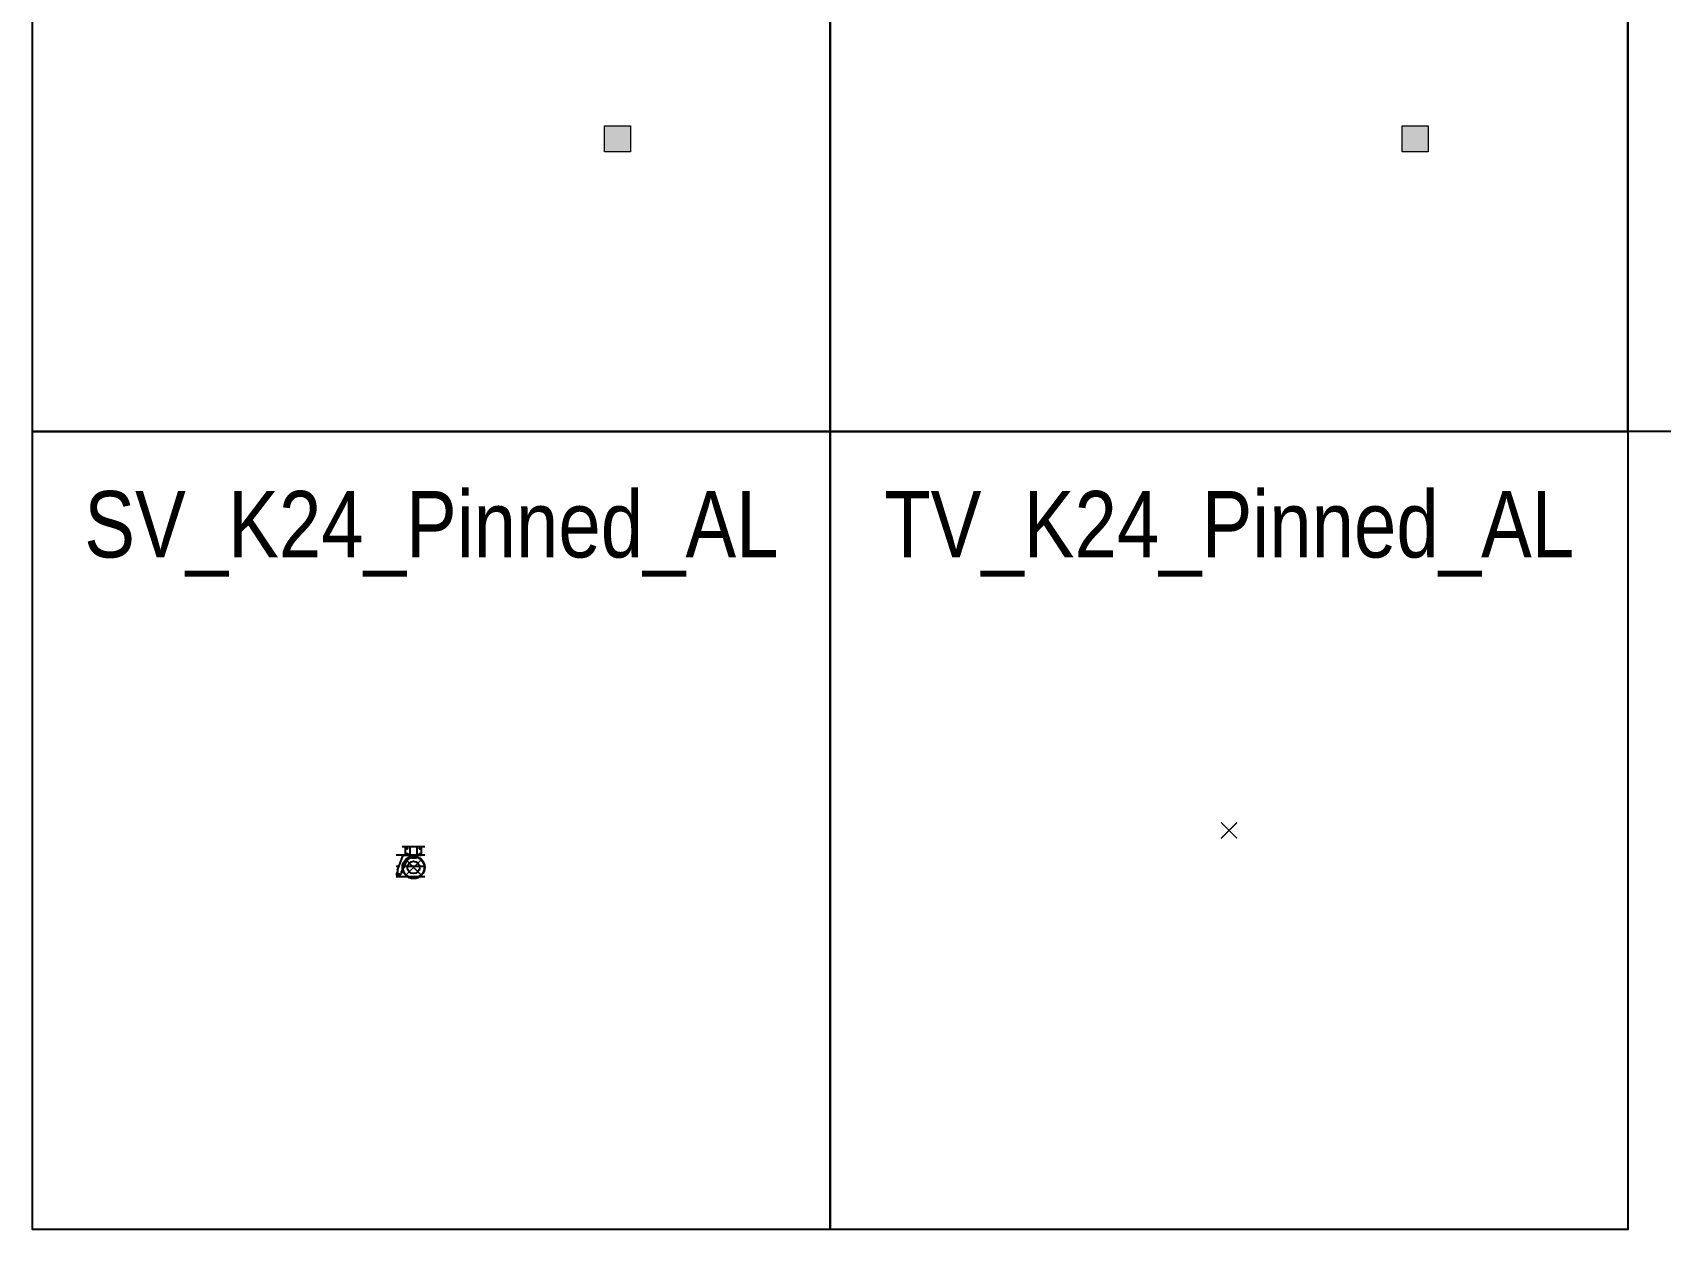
# Model space of a CAD drawing. Header units: millimetres. Extents: x -105000 to 105000, y -75000 to 15000.
# Drawn here: x -15000 to 46221, y -75000 to -30000 of the extents above; entities that cross this region are included whole.
import ezdxf

# ---------------------------------------------------------------- set-up
doc = ezdxf.new("R2010")
doc.units = ezdxf.units.MM
doc.set_wipeout_variables(frame=1)
doc.layers.get('Defpoints').update_dxf_attribs({"color": 210})
doc.layers.add('$0$2', color=2, linetype='Continuous')
doc.layers.add('SPMT-Group1', color=44, linetype='Continuous', lineweight=13)
doc.layers.add('SPMT-Group2', color=152, linetype='Continuous', lineweight=13)
doc.styles.add('Arial Narrow', font='ARIALN.TTF')

# ---------------------------------------------------------------- blocks, each defined once
blk = doc.blocks.new('SPMT-Bogie')
at = {"transparency": 33554559}
blk.add_hatch(color=256, dxfattribs=at).paths.add_polyline_path([(-490, -490), (-490, 490), (490, 490), (490, -490)], flags=0)
blk.add_lwpolyline([(-490, -490), (-490, 490), (490, 490), (490, -490)], close=True)
blk = doc.blocks.new('*U57')
at = {"layer": 'SPMT-Group1'}
blk.add_blockref('SPMT-Bogie', (0, 0), dxfattribs=at)
blk = doc.blocks.new('*U58')
at = {"color": 0, "linetype": 'ByBlock', "lineweight": -2, "transparency": 16777216}
blk.add_blockref('*U57', (0, 0), dxfattribs=at)
blk = doc.blocks.new('SARTD_GROUP_1_SQUARE')
at = {"rotation": 90}
blk.add_blockref('*U58', (0, 0), dxfattribs=at)
blk = doc.blocks.new('*U55')
at = {"layer": 'SPMT-Group2'}
blk.add_blockref('SPMT-Bogie', (0, 0), dxfattribs=at)
blk = doc.blocks.new('*U56')
at = {"color": 0, "linetype": 'ByBlock', "lineweight": -2, "transparency": 16777216}
blk.add_blockref('*U55', (0, 0), dxfattribs=at)
blk = doc.blocks.new('SARTD_GROUP_2_SQUARE')
at = {"rotation": 90}
blk.add_blockref('*U56', (0, 0), dxfattribs=at)
blk = doc.blocks.new('*U15')
at = {"layer": '$0$2'}
for p, q in [((-300, -320), (-300, 0)), ((-128, -320), (-128, 0)), ((128, -320), (128, 0)), ((300, -320), (300, 0)), ((-603, -884), (-390, -320)), ((-453, -955), (-251, -537)), ((-390, -320), (-300, -320)), ((-300, -320), (300, -320)), ((-71, -424), (112, -424)), ((-66, -424), (-66, -320)), ((112, -320), (112, -424)), ((-603, -884), (-603, -952)), ((-526, -1088), (-458, -1005)), ((-458, -1005), (-453, -955))]:
    blk.add_line(p, q, dxfattribs=at)
for centre, radius in [((-240, -70), 23), ((-240, -280), 23), ((240, -70), 23), ((240, -280), 23), ((-580, -1044), 40.5)]:
    blk.add_circle(centre, radius, dxfattribs=at)
for centre, radius, start, end in [((-71, -624), 200, 90, 154.14987), ((-580, -1044), 70, 125.6619, 321), ((-646, -952), 43, 305.6619, 0)]:
    blk.add_arc(centre, radius, start, end, dxfattribs=at)
blk = doc.blocks.new('$0$KAMAG K2400ST WHEEL SIDE 01')
at = {"layer": '$0$2'}
for radius in [400, 229]:
    blk.add_circle((0, 420), radius, dxfattribs=at)
at = {"color": 0}
blk.add_circle((0, 420), 420, dxfattribs=at)
blk = doc.blocks.new('*U12')
at = {"color": 0}
blk.add_blockref('$0$KAMAG K2400ST WHEEL SIDE 01', (0, 0), dxfattribs=at)
blk = doc.blocks.new('SV_K24_Pinned_Axle')
blk.add_wipeout([(150, 1044), (1000, 1044), (1000, -806), (160, -806)])
at = {"layer": '$0$2'}
blk.add_line((1000, 724), (-70, 724), dxfattribs=at)
at = {"color": 0}
blk.add_line((150, 1045), (1000, 1044), dxfattribs=at)
at = {"color": 8}
for p, q in [((-70, 314), (35, 314)), ((236, 314), (1000, 314)), ((1000, -86), (-70, -86))]:
    blk.add_line(p, q, dxfattribs=at)
at = {"color": 10, "const_width": 50}
for points in [[(279, 565), (881, -37)], [(279, -37), (881, 565)]]:
    blk.add_lwpolyline(points, dxfattribs=at)
at = {"color": 0}
for name, p in [('*U15', (580, 1044)), ('*U12', (580, -156))]:
    blk.add_blockref(name, p, dxfattribs=at)
blk = doc.blocks.new('TV_K24_Pinned_Axle')
at = {"color": 10, "const_width": 50}
for points in [[(-301, 301), (301, -301)], [(-301, -301), (301, 301)]]:
    blk.add_lwpolyline(points, dxfattribs=at)

msp = doc.modelspace()

# ---------------------------------------------------------------- linework, layer by layer
at = {"layer": 'Defpoints'}
for points in [[(-15000, -15000), (15000, -15000), (15000, -45000), (-15000, -45000)], [(15000, -15000), (45000, -15000), (45000, -45000), (15000, -45000)], [(45000, -15000), (75000, -15000), (75000, -45000), (45000, -45000)], [(15000, -45000), (45000, -45000), (45000, -75000), (15000, -75000)]]:
    msp.add_lwpolyline(points, close=True, dxfattribs=at)

# ---------------------------------------------------------------- block references
for name, p in [('SARTD_GROUP_1_SQUARE', (7000, -33993)), ('SARTD_GROUP_2_SQUARE', (37000, -33993)), ('TV_K24_Pinned_Axle', (30000, -60000)), ('SV_K24_Pinned_Axle', (-1250, -61652))]:
    msp.add_blockref(name, p)

# ---------------------------------------------------------------- texts
at = {"layer": 'Defpoints', "char_height": 2500, "attachment_point": 5, "style": 'Arial Narrow'}
for s, insert in [('SV_K24_Pinned_AL', (0, -48847)), ('TV_K24_Pinned_AL', (30000, -48847))]:
    msp.add_mtext_dynamic_manual_height_columns(s, width=35029.82, gutter_width=0, heights=[6435], dxfattribs=dict(at, insert=insert))

# ---------------------------------------------------------------- next in the draw order: linework, layer by layer
at = {"layer": 'Defpoints'}
msp.add_lwpolyline([(-15000, -45000), (15000, -45000), (15000, -75000), (-15000, -75000)], close=True, dxfattribs=at)

doc.saveas('drawing.dxf')
